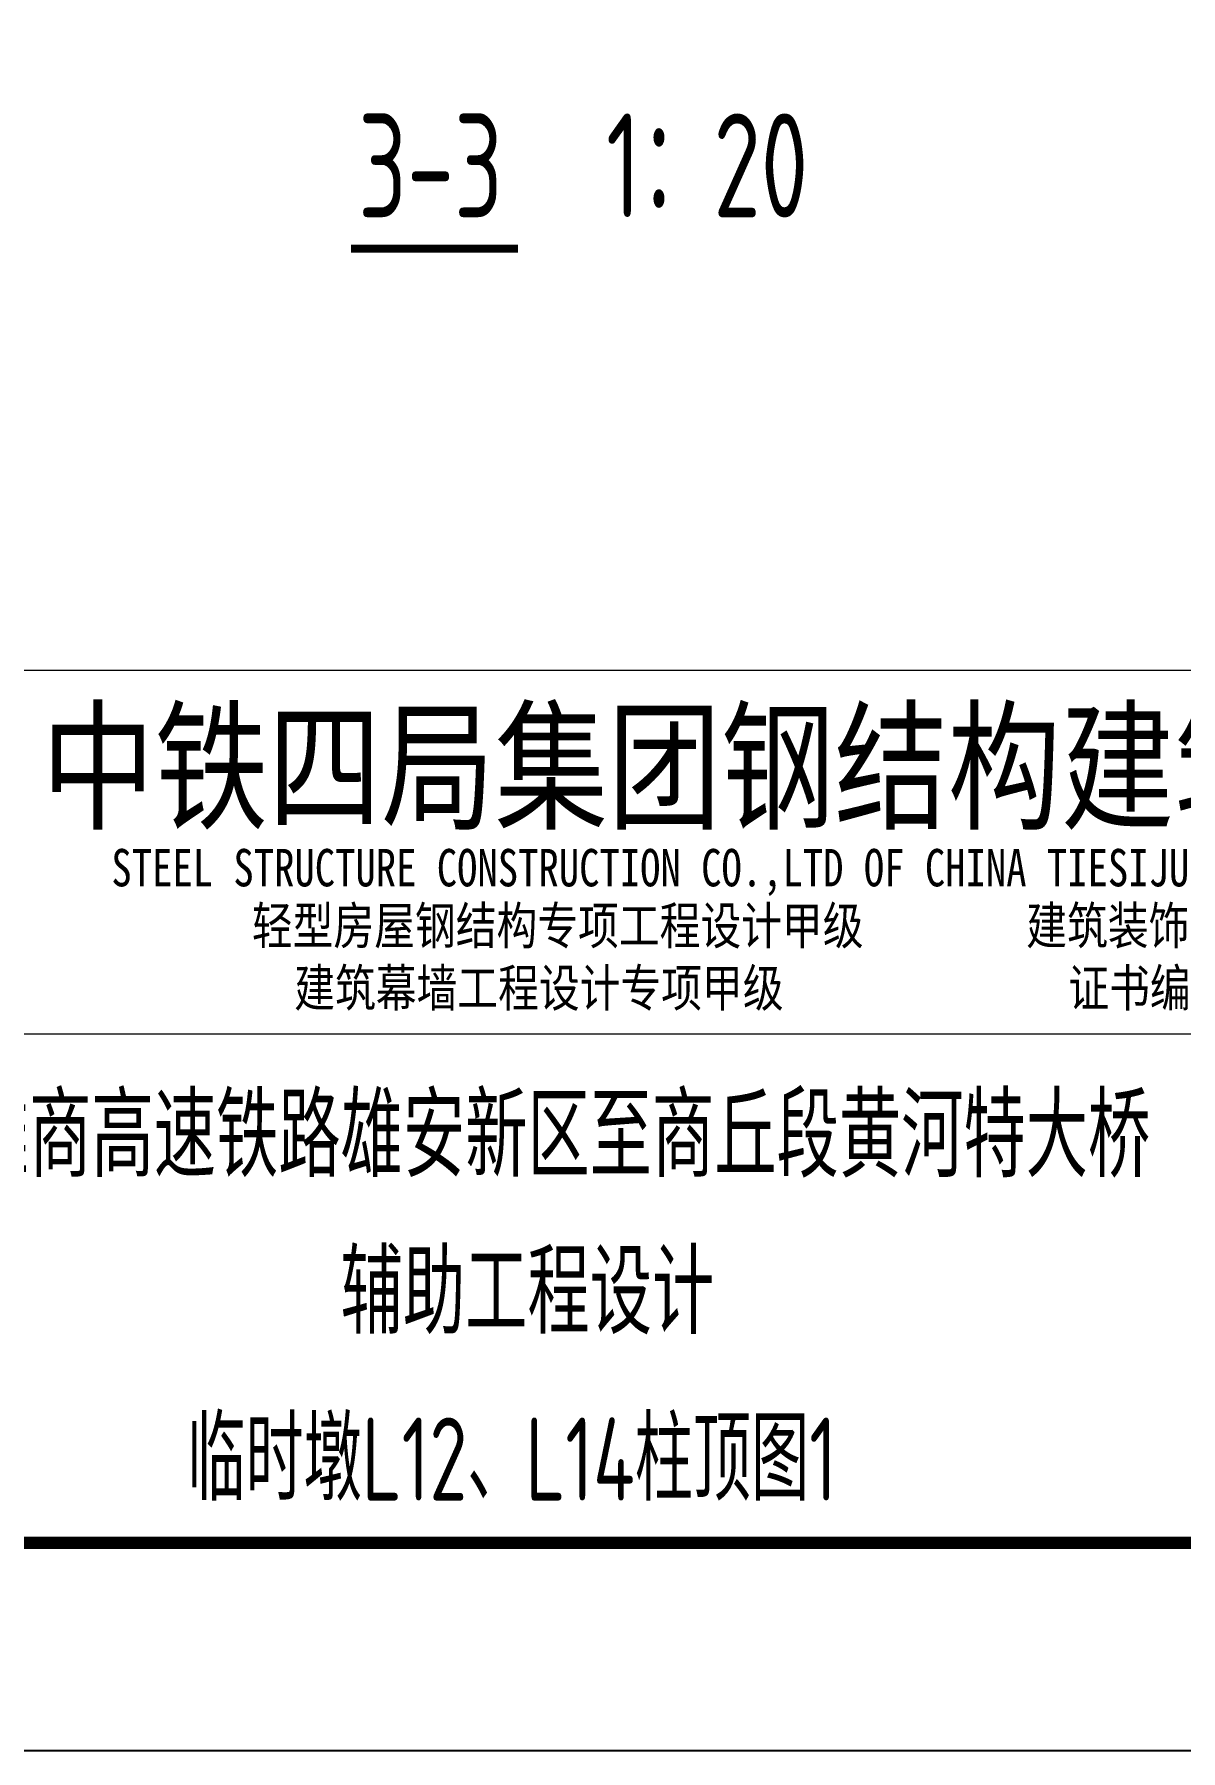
# Model space of a CAD drawing. Extents: x -2876908 to 633791, y -1383861 to 872234.
# Drawn here: x -153384 to -125775, y -1355916 to -1314608 of the extents above; entities that cross this region are included whole.
import ezdxf
from ezdxf.enums import TextEntityAlignment as Align

# ---------------------------------------------------------------- set-up
doc = ezdxf.new("R2010")
doc.units = 0
doc.header["$LTSCALE"] = 5
doc.header["$MEASUREMENT"] = 0
doc.layers.get('0').update_dxf_attribs({"linetype": 'CONTINUOUS', "lineweight": 25})
for name, color, linetype, lineweight in [('1粗实线', 1, 'CONTINUOUS', 30), ('6文本', 7, 'CONTINUOUS', 15), ('HFZT', 5, 'CONTINUOUS', 15)]:
    doc.layers.add(name, color=color, linetype=linetype, lineweight=lineweight)
doc.layers.add('M_Dim', color=3, linetype='CONTINUOUS')
doc.layers.add('XI', color=7, linetype='CONTINUOUS')
doc.styles.add('TSSD_NORM', font='tssdeng.shx', dxfattribs={"width": 0.7, "bigfont": 'hztxt.shx'})
doc.styles.add('图框-黑体', font='simhei.ttf', dxfattribs={"width": 0.9})
doc.styles.add('桥梁', font='tssdeng.shx', dxfattribs={"width": 0.75, "bigfont": 'hztxt.shx'})

# ---------------------------------------------------------------- blocks, each defined once
blk = doc.blocks.new('施工设计图框')
at = {"color": 7, "linetype": 'Continuous'}
blk.add_lwpolyline([(-395.504, -13.5), (-395.504, 283.5), (24.496, 283.5), (24.496, -13.5), (-395.504, -13.5)], dxfattribs=at)
at = {"layer": '1粗实线', "color": 7, "linetype": 'Continuous', "const_width": 0.6}
blk.add_lwpolyline([(-370.504, -3.5), (-370.504, 273.5), (14.496, 273.5), (14.496, -3.5), (-370.504, -3.5)], dxfattribs=at)
at = {"layer": 'HFZT'}
for p, q in [((14.496, 38.5), (-147.504, 38.5)), ((-147.504, 21), (14.496, 21)), ((-147.504, -3.5), (14.496, -3.5))]:
    blk.add_line(p, q, dxfattribs=at)
at = {"layer": 'HFZT', "color": 2, "style": '桥梁', "width": 0.75}
for s, p in [('京雄商高速铁路雄安新区至商丘段黄河特大桥', (-75.504, 14.101)), ('辅助工程设计', (-75.504, 6.555))]:
    blk.add_text(s, height=4, dxfattribs=at).set_placement(p, align=Align.CENTER)
at = {"layer": 'HFZT', "color": 2, "style": 'TSSD_NORM', "width": 0.7}
for tag, height, p in [('比例尺', 2.5, (7.248, 17.5)), ('图号', 2.5, (-20.49, 3.5)), ('日期', 2.5, (7.248, 3.5)), ('图名', 4, (-76.242, 0.75))]:
    blk.add_attdef(tag, text='', height=height, dxfattribs=at).set_placement(p, align=Align.MIDDLE)
at = {"layer": 'XI', "color": 5, "style": '图框-黑体', "width": 0.8}
for s, height, p in [('中铁四局集团钢结构建筑有限公司', 5, (-57.992, 31.372)), ('STEEL STRUCTURE CONSTRUCTION CO.,LTD OF CHINA TIESIJU CIVIL ENGINEERING GROUP.', 1.8, (-57.342, 28.104)), ('轻型房屋钢结构专项工程设计甲级        建筑装饰工程设计专项甲级 ', 1.8, (-57.854, 25.314)), ('建筑幕墙工程设计专项甲级              证书编号：A134003622', 1.8, (-58.287, 22.314))]:
    blk.add_text(s, height=height, dxfattribs=at).set_placement(p, align=Align.CENTER)

msp = doc.modelspace()

# ---------------------------------------------------------------- linework, layer by layer
at = {"layer": 'M_Dim'}
msp.add_lwpolyline([(-145756.577, -1319766.827, 200, 200, 0), (-141734.678, -1319766.827, 200, 200, 0)], format="xyseb", dxfattribs=at)

# ---------------------------------------------------------------- block references
ref = msp.add_blockref('施工设计图框', (-103755.229, -1349166.468), dxfattribs=dict(xscale=500, yscale=500, zscale=500))
ref.add_attrib('图名', '临时墩L12、L14柱顶图1', dxfattribs={"layer": 'HFZT', "color": 2, "height": 2000, "style": 'TSSD_NORM', "width": 0.7}).set_placement((-141876.19, -1348791.468), align=Align.MIDDLE)

# ---------------------------------------------------------------- texts
at = {"layer": '6文本', "style": 'TSSD_NORM', "width": 0.7}
for s, p in [('3-3', (-143842.498, -1317763.622)), ('1：20', (-137178.807, -1317763.622))]:
    msp.add_text(s, height=2500, dxfattribs=at).set_placement(p, align=Align.MIDDLE)

doc.saveas('drawing.dxf')
